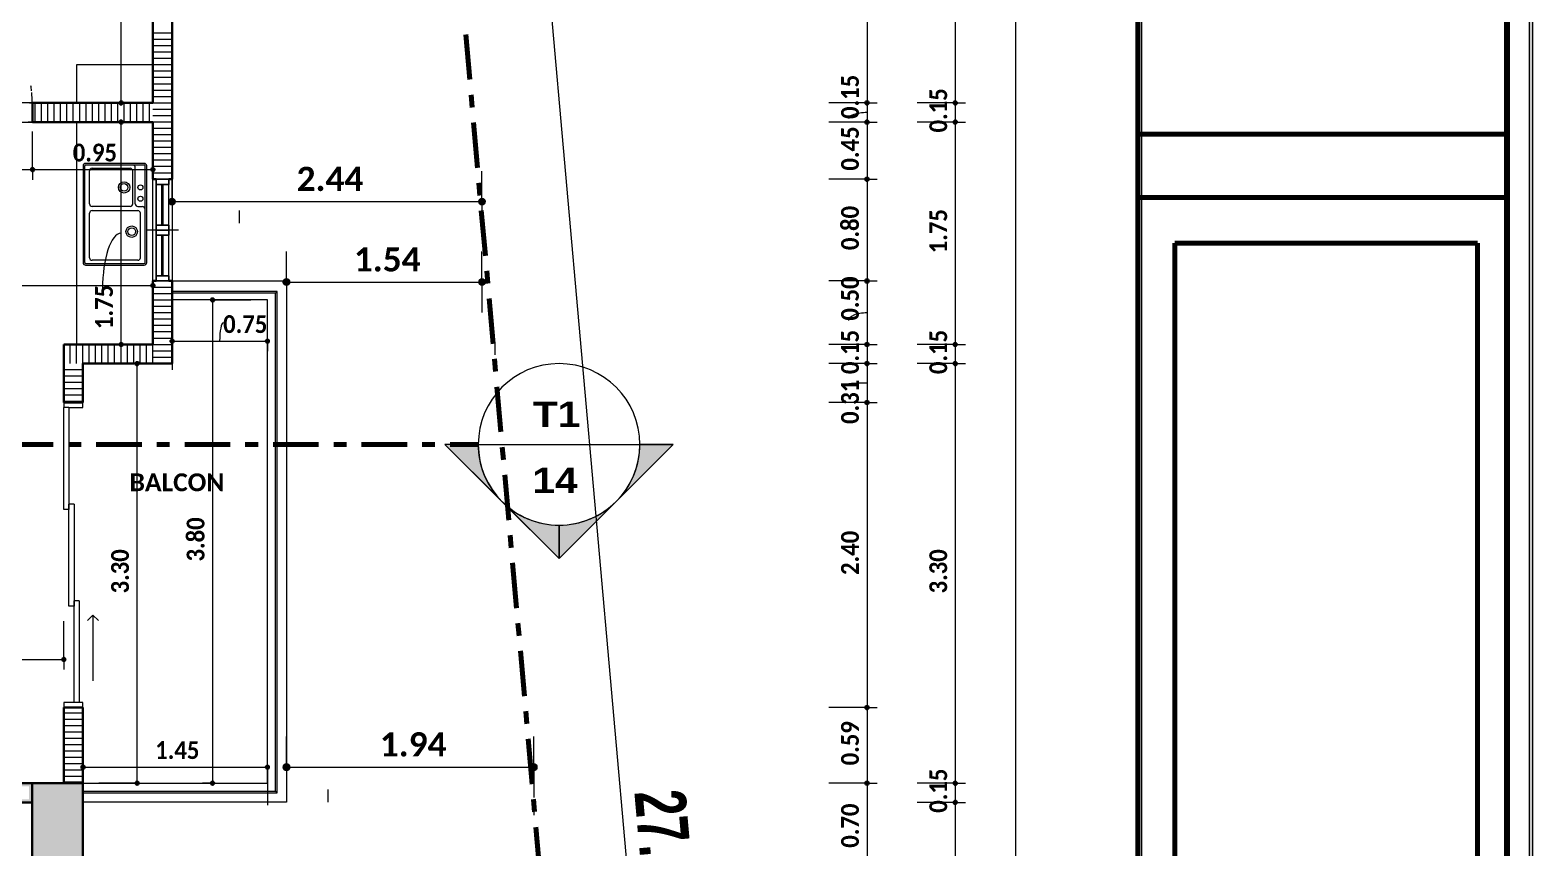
# Model space of a CAD drawing. Header units: metres. Extents: x -144 to 1000, y -717 to 29.
# Drawn here: x 801.36 to 813.18, y -557.78 to -551.35 of the extents above; entities that cross this region are included whole.
import ezdxf

# ---------------------------------------------------------------- set-up
doc = ezdxf.new("R2010")
doc.units = ezdxf.units.M
for name, pattern in [('Basculante', [0.11625, 0.075, -0.04125]), ('Dash Dot 3_16_', [0.595313, 0.357187, -0.119063, 0, -0.119063]), ('Trazo', [0.45, 0.225, -0.225])]:
    doc.linetypes.add(name, pattern=pattern)
doc.layers.get('0').update_dxf_attribs({"color": 1})
for name, color, linetype, lineweight in [('A-ANNO-DIMS', 1, 'Continuous', 9), ('A-DETL', 1, 'Continuous', 9), ('A-DETL-GENF', 1, 'Continuous', 9), ('A-DOOR', 1, 'Continuous', 9), ('A-DOOR-FRAM', 1, 'Continuous', 9), ('A-DOOR-HDLN', 1, 'Trazo', 20), ('A-FLOR', 2, 'Continuous', 9), ('A-FLOR-HRAL', 1, 'Continuous', 9), ('A-GLAZ', 1, 'Continuous', 9), ('A-WALL', 4, 'Continuous', 9), ('G-ANNO-SYMB', 1, 'Continuous', 9), ('G-ANNO-TEXT', 2, 'Continuous', 9), ('G-ANNO-TTLB', 3, 'Continuous', 18), ('G-ANNO-TTLB-WIDE', 1, 'Continuous', 70), ('G-IMPT', 1, 'Continuous', 9), ('S-COLS', 7, 'Continuous', 9)]:
    doc.layers.add(name, color=color, linetype=linetype, lineweight=lineweight)
doc.layers.add('A-WALL-PATT', color=7, linetype='Continuous', lineweight=35, true_color=0x9c9c9c)
doc.styles.add('Arial Black', font='', dxfattribs={"height": 0.15})
doc.styles.add('Britannic Bold_B_1', font='', dxfattribs={"width": 0.7, "height": 0.4})
doc.styles.add('Britannic Bold_B_4', font='', dxfattribs={"height": 0.004465})
doc.styles.add('Calibri_B', font='calibrib.ttf', dxfattribs={"height": 0.165})
doc.styles.add('Calibri_B_3', font='calibrib.ttf', dxfattribs={"height": 0.15})
doc.styles.add('Calibri_B_6', font='calibrib.ttf', dxfattribs={"width": 0.9})
doc.styles.get('Arial Black').set_extended_font_data('Arial Black')
doc.styles.get('Britannic Bold_B_1').set_extended_font_data('Britannic Bold', bold=True)
doc.styles.get('Britannic Bold_B_4').set_extended_font_data('Britannic Bold', bold=True)

# ---------------------------------------------------------------- blocks, each defined once
blk = doc.blocks.new('tarjeta de nathalie 00')
at = {"layer": 'G-IMPT', "lineweight": 9}
h = blk.add_hatch(color=3, dxfattribs=at)
h.paths.add_polyline_path([(-145.23888, -717.38489), (-145.21019, -717.38489), (-145.21019, -716.89355), (-145.21019, -716.79934), (-145.23888, -716.79934), (-145.23888, -716.89379)])
h.paths.add_polyline_path([(-145.20996, -716.7991), (-145.20996, -717.3851), (-145.2392, -717.3851), (-145.2392, -716.7991)])
h.paths.add_polyline_path([(-145.23902, -717.3868), (-145.20826, -717.3868), (-145.20826, -716.7974), (-145.2392, -716.7974), (-146.09866, -716.7974), (-146.09866, -717.3868)])
h.paths.add_polyline_path([(-145.20795, -716.79707), (-145.20795, -717.3871), (-146.09898, -717.3871), (-146.09898, -716.79707)])
at = {"layer": 'G-ANNO-TTLB', "color": 3}
for p, q in [((-145.20826, -716.7974), (-145.20826, -717.3868)), ((-145.20795, -717.3871), (-145.20795, -716.79707)), ((-145.20795, -717.38713), (-145.20795, -716.79707)), ((-145.2392, -716.7991), (-145.2392, -717.3851)), ((-145.20996, -717.3851), (-145.20996, -716.7991)), ((-145.23888, -717.38489), (-145.23888, -716.89379)), ((-145.21019, -716.89355), (-145.21019, -717.38489))]:
    blk.add_line(p, q, dxfattribs=at)
at = {"layer": 'G-ANNO-TTLB-WIDE', "color": 3}
for p, q in [((-145.2392, -716.7991), (-145.2392, -717.3851)), ((-145.20996, -716.7991), (-145.20996, -717.3851)), ((-145.2392, -717.01548), (-145.20996, -717.01548)), ((-145.20996, -717.02049), (-145.2392, -717.02049)), ((-145.21233, -717.0241), (-145.23627, -717.0241)), ((-145.23627, -717.0241), (-145.23627, -717.1091)), ((-145.21233, -717.24403), (-145.21233, -717.0241))]:
    blk.add_line(p, q, dxfattribs=at)
at = {"layer": 'G-ANNO-TTLB', "lineweight": 9, "insert": (-145.2262, -717.20472), "char_height": 0.008, "width": 0.1678172, "attachment_point": 1, "rotation": 90, "style": 'Britannic Bold_B_4', "bg_fill": 3, "box_fill_scale": 1.25, "bg_fill_color": 256, "bg_fill_true_color": 13158600, "bg_fill_transparency": 0}
blk.add_mtext('TORRE GIUALCA I', dxfattribs=at)
blk = doc.blocks.new('LAVAMANO DE COCINA - LAVADERO COCINA_dwg-2002165-Nivel 13 DIM')
at = {"layer": 'G-IMPT'}
for p, q in [((-472.42, -982.669), (-472.42, -983.129)), ((-472.407, -982.669), (-472.407, -983.129)), ((-471.64, -982.649), (-472.4, -982.649)), ((-471.64, -982.662), (-472.4, -982.662)), ((-472.081, -982.719), (-472.081, -982.682)), ((-472.048, -983.079), (-472.048, -982.719)), ((-471.678, -982.699), (-472.028, -982.699)), ((-471.658, -982.719), (-471.658, -983.079)), ((-471.632, -983.129), (-471.632, -982.669)), ((-471.62, -983.129), (-471.62, -982.669)), ((-472.101, -982.739), (-472.387, -982.739)), ((-472.381, -983.079), (-472.381, -982.779)), ((-472.101, -982.759), (-472.361, -982.759)), ((-472.081, -982.779), (-472.081, -983.079)), ((-472.4, -983.137), (-471.64, -983.137)), ((-472.4, -983.149), (-471.64, -983.149)), ((-472.101, -983.099), (-472.361, -983.099)), ((-471.678, -983.099), (-472.028, -983.099))]:
    blk.add_line(p, q, dxfattribs=at)
for centre, radius in [((-472.231, -982.699), 0.02), ((-472.142, -982.699), 0.02), ((-472.231, -982.827), 0.045), ((-472.231, -982.827), 0.03), ((-471.883, -982.767), 0.045), ((-471.883, -982.767), 0.03)]:
    blk.add_circle(centre, radius, dxfattribs=at)
for centre, radius, start, end in [((-472.4, -982.669), 0.02, 90, 180), ((-472.4, -982.669), 0.0075, 90, 180), ((-472.101, -982.719), 0.02, 270, 0), ((-472.061, -982.682), 0.02, 90, 180), ((-472.028, -982.719), 0.02, 90, 180), ((-471.678, -982.719), 0.02, 0, 90), ((-471.64, -982.669), 0.02, 360, 90), ((-471.64, -982.669), 0.0075, 0, 90), ((-472.387, -982.759), 0.02, 90, 180), ((-472.361, -982.779), 0.02, 90, 180), ((-472.101, -982.779), 0.02, 0, 90), ((-472.4, -983.129), 0.02, 180, 270), ((-472.4, -983.129), 0.0075, 180, 270), ((-472.361, -983.079), 0.02, 180, 270), ((-472.101, -983.079), 0.02, 270, 0), ((-472.028, -983.079), 0.02, 180, 270), ((-471.678, -983.079), 0.02, 270, 0), ((-471.64, -983.129), 0.0075, 270, 0), ((-471.64, -983.129), 0.02, 270, 360)]:
    blk.add_arc(centre, radius, start, end, dxfattribs=at)
blk = doc.blocks.new('G')
at = {"layer": 'A-ANNO-DIMS', "lineweight": 25}
h = blk.add_hatch(color=256, dxfattribs=at)
edge = h.paths.add_edge_path()
edge.add_arc((796.67, -495.419), 0.015, 0, 360)
h = blk.add_hatch(color=256, dxfattribs=at)
edge = h.paths.add_edge_path()
edge.add_arc((802.535, -495.419), 0.015, 0, 360)
h = blk.add_hatch(color=256, dxfattribs=at)
edge = h.paths.add_edge_path()
edge.add_arc((802.535, -495.419), 0.015, 0, 360)
h = blk.add_hatch(color=256, dxfattribs=at)
edge = h.paths.add_edge_path()
edge.add_arc((803.229, -495.419), 0.015, 0, 360)
h = blk.add_hatch(color=256, dxfattribs=at)
edge = h.paths.add_edge_path()
edge.add_arc((803.229, -495.419), 0.015, 0, 360)
h = blk.add_hatch(color=256, dxfattribs=at)
edge = h.paths.add_edge_path()
edge.add_arc((796.67, -495.569), 0.015, 0, 360)
h = blk.add_hatch(color=256, dxfattribs=at)
edge = h.paths.add_edge_path()
edge.add_arc((802.535, -495.569), 0.015, 0, 360)
h = blk.add_hatch(color=256, dxfattribs=at)
edge = h.paths.add_edge_path()
edge.add_arc((802.535, -495.569), 0.015, 0, 360)
h = blk.add_hatch(color=256, dxfattribs=at)
edge = h.paths.add_edge_path()
edge.add_arc((803.229, -495.569), 0.015, 0, 360)
h = blk.add_hatch(color=256, dxfattribs=at)
edge = h.paths.add_edge_path()
edge.add_arc((803.229, -495.569), 0.015, 0, 360)
h = blk.add_hatch(color=256, dxfattribs=at)
edge = h.paths.add_edge_path()
edge.add_arc((795.975, -495.943), 0.015, 0, 360)
h = blk.add_hatch(color=256, dxfattribs=at)
edge = h.paths.add_edge_path()
edge.add_arc((795.975, -495.943), 0.015, 0, 360)
h = blk.add_hatch(color=256, dxfattribs=at)
edge = h.paths.add_edge_path()
edge.add_arc((796.921, -495.943), 0.015, 0, 360)
h = blk.add_hatch(color=256, dxfattribs=at)
edge = h.paths.add_edge_path()
edge.add_arc((802.535, -496.019), 0.015, 0, 360)
h = blk.add_hatch(color=256, dxfattribs=at)
edge = h.paths.add_edge_path()
edge.add_arc((802.535, -496.019), 0.015, 0, 360)
at = {"layer": 'A-ANNO-DIMS', "lineweight": 25, "true_color": 0x0000ff}
h = blk.add_hatch(color=5, dxfattribs=at)
edge = h.paths.add_edge_path()
edge.add_arc((797.071, -496.195), 0.025, 0, 360)
h = blk.add_hatch(color=5, dxfattribs=at)
edge = h.paths.add_edge_path()
edge.add_arc((799.508, -496.195), 0.025, 0, 360)
at = {"layer": 'A-ANNO-DIMS', "lineweight": 25}
h = blk.add_hatch(color=256, dxfattribs=at)
edge = h.paths.add_edge_path()
edge.add_arc((796.921, -496.854), 0.015, 0, 360)
at = {"layer": 'A-ANNO-DIMS', "lineweight": 25, "true_color": 0x0000ff}
h = blk.add_hatch(color=5, dxfattribs=at)
edge = h.paths.add_edge_path()
edge.add_arc((797.971, -496.827), 0.025, 0, 360)
h = blk.add_hatch(color=5, dxfattribs=at)
edge = h.paths.add_edge_path()
edge.add_arc((799.508, -496.827), 0.025, 0, 360)
at = {"layer": 'A-ANNO-DIMS', "lineweight": 25}
h = blk.add_hatch(color=256, dxfattribs=at)
edge = h.paths.add_edge_path()
edge.add_arc((802.535, -496.819), 0.015, 0, 360)
h = blk.add_hatch(color=256, dxfattribs=at)
edge = h.paths.add_edge_path()
edge.add_arc((802.535, -496.819), 0.015, 0, 360)
h = blk.add_hatch(color=256, dxfattribs=at)
edge = h.paths.add_edge_path()
edge.add_arc((797.39, -496.968), 0.015, 0, 360)
h = blk.add_hatch(color=256, dxfattribs=at)
edge = h.paths.add_edge_path()
edge.add_arc((796.67, -497.319), 0.015, 0, 360)
h = blk.add_hatch(color=256, dxfattribs=at)
edge = h.paths.add_edge_path()
edge.add_arc((797.071, -497.292), 0.015, 0, 360)
h = blk.add_hatch(color=256, dxfattribs=at)
edge = h.paths.add_edge_path()
edge.add_arc((797.821, -497.292), 0.015, 0, 360)
h = blk.add_hatch(color=256, dxfattribs=at)
edge = h.paths.add_edge_path()
edge.add_arc((802.535, -497.319), 0.015, 0, 360)
h = blk.add_hatch(color=256, dxfattribs=at)
edge = h.paths.add_edge_path()
edge.add_arc((802.535, -497.319), 0.015, 0, 360)
h = blk.add_hatch(color=256, dxfattribs=at)
edge = h.paths.add_edge_path()
edge.add_arc((803.229, -497.319), 0.015, 0, 360)
h = blk.add_hatch(color=256, dxfattribs=at)
edge = h.paths.add_edge_path()
edge.add_arc((803.229, -497.319), 0.015, 0, 360)
h = blk.add_hatch(color=256, dxfattribs=at)
edge = h.paths.add_edge_path()
edge.add_arc((796.796, -497.469), 0.015, 0, 360)
h = blk.add_hatch(color=256, dxfattribs=at)
edge = h.paths.add_edge_path()
edge.add_arc((802.535, -497.469), 0.015, 0, 360)
h = blk.add_hatch(color=256, dxfattribs=at)
edge = h.paths.add_edge_path()
edge.add_arc((802.535, -497.469), 0.015, 0, 360)
h = blk.add_hatch(color=256, dxfattribs=at)
edge = h.paths.add_edge_path()
edge.add_arc((803.229, -497.469), 0.015, 0, 360)
h = blk.add_hatch(color=256, dxfattribs=at)
edge = h.paths.add_edge_path()
edge.add_arc((803.229, -497.469), 0.015, 0, 360)
h = blk.add_hatch(color=256, dxfattribs=at)
edge = h.paths.add_edge_path()
edge.add_arc((802.535, -497.774), 0.015, 0, 360)
h = blk.add_hatch(color=256, dxfattribs=at)
edge = h.paths.add_edge_path()
edge.add_arc((802.535, -497.774), 0.015, 0, 360)
h = blk.add_hatch(color=256, dxfattribs=at)
edge = h.paths.add_edge_path()
edge.add_arc((796.221, -499.795), 0.015, 0, 360)
h = blk.add_hatch(color=256, dxfattribs=at)
edge = h.paths.add_edge_path()
edge.add_arc((802.535, -500.174), 0.015, 0, 360)
h = blk.add_hatch(color=256, dxfattribs=at)
edge = h.paths.add_edge_path()
edge.add_arc((802.535, -500.174), 0.015, 0, 360)
h = blk.add_hatch(color=256, dxfattribs=at)
edge = h.paths.add_edge_path()
edge.add_arc((796.371, -500.642), 0.015, 0, 360)
h = blk.add_hatch(color=256, dxfattribs=at)
edge = h.paths.add_edge_path()
edge.add_arc((797.821, -500.642), 0.015, 0, 360)
at = {"layer": 'A-ANNO-DIMS', "lineweight": 25, "true_color": 0x0000ff}
h = blk.add_hatch(color=5, dxfattribs=at)
edge = h.paths.add_edge_path()
edge.add_arc((797.971, -500.642), 0.025, 0, 360)
h = blk.add_hatch(color=5, dxfattribs=at)
edge = h.paths.add_edge_path()
edge.add_arc((799.915, -500.642), 0.025, 0, 360)
at = {"layer": 'A-ANNO-DIMS', "lineweight": 25}
h = blk.add_hatch(color=256, dxfattribs=at)
edge = h.paths.add_edge_path()
edge.add_arc((796.796, -500.768), 0.015, 0, 360)
h = blk.add_hatch(color=256, dxfattribs=at)
edge = h.paths.add_edge_path()
edge.add_arc((797.39, -500.768), 0.015, 0, 360)
h = blk.add_hatch(color=256, dxfattribs=at)
edge = h.paths.add_edge_path()
edge.add_arc((802.535, -500.768), 0.015, 0, 360)
h = blk.add_hatch(color=256, dxfattribs=at)
edge = h.paths.add_edge_path()
edge.add_arc((802.535, -500.768), 0.015, 0, 360)
h = blk.add_hatch(color=256, dxfattribs=at)
edge = h.paths.add_edge_path()
edge.add_arc((803.229, -500.769), 0.015, 0, 360)
h = blk.add_hatch(color=256, dxfattribs=at)
edge = h.paths.add_edge_path()
edge.add_arc((803.229, -500.769), 0.015, 0, 360)
h = blk.add_hatch(color=256, dxfattribs=at)
edge = h.paths.add_edge_path()
edge.add_arc((803.229, -500.919), 0.015, 0, 360)
h = blk.add_hatch(color=256, dxfattribs=at)
edge = h.paths.add_edge_path()
edge.add_arc((803.229, -500.919), 0.015, 0, 360)
at = {"layer": 'A-WALL-PATT', "lineweight": 5, "true_color": 0x747474}
blk.add_hatch(color=8, dxfattribs=at).paths.add_polyline_path([(792.596, -500.794), (795.971, -500.794), (795.971, -500.769), (792.571, -500.77), (792.572, -500.794), (792.575, -500.794)])
at = {"layer": 'A-WALL-PATT', "true_color": 0x747474}
blk.add_hatch(color=8, dxfattribs=at).paths.add_polyline_path([(795.697, -500.919), (795.971, -500.919), (795.971, -500.794), (795.946, -500.794), (795.946, -500.894), (792.596, -500.894), (792.596, -500.794), (792.571, -500.794), (792.572, -500.919), (792.715, -500.919)])
at = {"layer": 'G-ANNO-SYMB'}
h = blk.add_hatch(color=256, dxfattribs=at)
edge = h.paths.add_edge_path()
edge.add_line((799.642, -498.53), (799.216, -498.104))
edge.add_line((799.216, -498.104), (799.478, -498.104))
edge.add_arc((800.114, -498.104), 0.636, 180, 222.0784)
h = blk.add_hatch(color=256, dxfattribs=at)
edge = h.paths.add_edge_path()
edge.add_arc((800.114, -498.104), 0.636, 317.9216, 360)
edge.add_line((800.749, -498.104), (801.012, -498.104))
edge.add_line((801.012, -498.104), (800.586, -498.53))
h = blk.add_hatch(color=256, dxfattribs=at)
edge = h.paths.add_edge_path()
edge.add_arc((800.114, -498.104), 0.635, 225, 270)
edge.add_line((800.114, -498.739), (800.114, -499.002))
edge.add_line((800.114, -499.002), (799.665, -498.553))
h = blk.add_hatch(color=256, dxfattribs=at)
edge = h.paths.add_edge_path()
edge.add_line((800.563, -498.553), (800.114, -499.002))
edge.add_line((800.114, -499.002), (800.114, -498.739))
edge.add_arc((800.114, -498.104), 0.635, 270, 315)
at = {"layer": 'S-COLS', "true_color": 0x5b5b5b}
h = blk.add_hatch(color=251, dxfattribs=at)
h.paths.add_polyline_path([(778.071, -511.619), (778.571, -511.619), (778.571, -510.719), (778.071, -510.719), (778.071, -511.443)])
h.paths.add_polyline_path([(796.371, -511.619), (796.371, -510.719), (795.871, -510.719), (795.871, -511.619), (796.317, -511.619)])
h.paths.add_polyline_path([(786.271, -511.619), (786.271, -510.719), (785.771, -510.719), (785.771, -511.619)])
h.paths.add_polyline_path([(778.132, -503.919), (778.571, -503.919), (778.571, -503.219), (778.071, -503.219), (778.071, -503.919)])
h.paths.add_polyline_path([(792.071, -503.919), (792.571, -503.919), (792.571, -500.769), (792.071, -500.769), (792.071, -503.769)])
h.paths.add_polyline_path([(795.971, -503.919), (796.371, -503.919), (796.371, -503.219), (795.971, -503.219), (795.971, -503.737)])
h.paths.add_polyline_path([(781.971, -503.919), (783.971, -503.919), (783.97, -503.419), (782.271, -503.419), (782.271, -501.269), (783.971, -501.269), (783.971, -500.769), (781.971, -500.769), (781.971, -503.772)])
h.paths.add_polyline_path([(786.271, -503.919), (786.271, -503.019), (785.771, -503.019), (785.771, -503.919), (785.921, -503.919)])
h.paths.add_polyline_path([(785.771, -501.669), (786.271, -501.669), (786.271, -500.769), (785.771, -500.769), (785.771, -500.809)])
h.paths.add_polyline_path([(778.071, -501.469), (778.571, -501.469), (778.571, -500.768), (778.071, -500.768), (778.071, -500.843)])
h.paths.add_polyline_path([(796.371, -501.469), (796.371, -501.469), (796.371, -500.768), (795.971, -500.769), (795.971, -501.469), (796.246, -501.469)])
h.paths.add_polyline_path([(786.121, -492.769), (786.271, -492.769), (786.271, -491.869), (785.771, -491.869), (785.771, -492.769), (786.021, -492.769)])
h.paths.add_polyline_path([(796.371, -492.769), (796.371, -491.869), (795.871, -491.869), (795.871, -492.769), (796.296, -492.769)])
h.paths.add_polyline_path([(779.171, -492.169), (779.171, -491.669), (778.271, -491.669), (778.271, -492.169), (778.764, -492.169)])
at = {"layer": 'A-ANNO-DIMS', "color": 5, "true_color": 0x0000ff}
for p, q in [((799.448, -487.894), (801.848, -514.968)), ((797.071, -496.195), (797.071, -495.955)), ((799.508, -496.195), (799.508, -495.955)), ((797.071, -496.195), (799.508, -496.195)), ((797.071, -496.195), (797.071, -496.435)), ((799.508, -496.195), (799.508, -496.435)), ((797.971, -496.827), (797.971, -496.587)), ((799.508, -496.827), (799.508, -496.587)), ((797.971, -496.827), (799.508, -496.827)), ((797.971, -496.827), (797.971, -497.067)), ((799.508, -496.827), (799.508, -497.067)), ((797.971, -500.642), (797.971, -500.402)), ((799.915, -500.642), (799.915, -500.402)), ((797.971, -500.642), (799.915, -500.642)), ((797.971, -500.642), (797.971, -500.882)), ((799.915, -500.642), (799.915, -500.882))]:
    blk.add_line(p, q, dxfattribs=at)
at = {"layer": 'A-ANNO-DIMS'}
for p, q in [((803.706, -513.269), (803.706, -491.62)), ((796.67, -495.419), (796.67, -493.369)), ((802.535, -493.369), (802.535, -495.419)), ((803.229, -493.369), (803.229, -495.419)), ((796.67, -495.419), (796.37, -495.419)), ((796.67, -495.419), (796.75, -495.419)), ((802.535, -495.419), (802.235, -495.419)), ((802.535, -495.419), (802.235, -495.419)), ((802.535, -495.419), (802.615, -495.419)), ((802.535, -495.419), (802.535, -495.569)), ((802.535, -495.419), (802.615, -495.419)), ((803.229, -495.419), (802.929, -495.419)), ((803.229, -495.419), (802.929, -495.419)), ((803.229, -495.419), (803.309, -495.419)), ((803.229, -495.419), (803.229, -495.569)), ((803.229, -495.419), (803.309, -495.419)), ((795.975, -495.943), (795.975, -495.643)), ((795.975, -495.943), (795.975, -495.643)), ((796.67, -495.569), (796.37, -495.569)), ((796.67, -497.319), (796.67, -495.569)), ((796.67, -495.569), (796.75, -495.569)), ((796.921, -495.943), (796.921, -495.643)), ((802.535, -495.569), (802.235, -495.569)), ((802.535, -495.569), (802.235, -495.569)), ((802.535, -495.569), (802.615, -495.569)), ((802.535, -495.569), (802.535, -496.019)), ((802.535, -495.569), (802.615, -495.569)), ((803.229, -495.569), (802.929, -495.569)), ((803.229, -495.569), (802.929, -495.569)), ((803.229, -495.569), (803.309, -495.569)), ((803.229, -495.569), (803.229, -497.319)), ((803.229, -495.569), (803.309, -495.569)), ((795.075, -495.943), (795.975, -495.943)), ((795.975, -495.943), (795.975, -496.023)), ((795.975, -495.943), (796.921, -495.943)), ((795.975, -495.943), (795.975, -496.023)), ((796.921, -495.943), (796.921, -496.023)), ((802.535, -496.019), (802.235, -496.019)), ((802.535, -496.019), (802.235, -496.019)), ((802.535, -496.019), (802.615, -496.019)), ((802.535, -496.019), (802.535, -496.819)), ((802.535, -496.019), (802.615, -496.019)), ((796.921, -496.854), (796.921, -496.554)), ((793.021, -496.854), (796.921, -496.854)), ((796.921, -496.854), (796.921, -496.934)), ((802.535, -496.819), (802.235, -496.819)), ((802.535, -496.819), (802.235, -496.819)), ((802.535, -496.819), (802.615, -496.819)), ((802.535, -496.819), (802.535, -497.319)), ((802.535, -496.819), (802.615, -496.819)), ((797.39, -496.968), (797.31, -496.968)), ((797.39, -496.968), (797.39, -500.768)), ((797.39, -496.968), (797.69, -496.968)), ((797.071, -497.292), (797.071, -496.992)), ((797.821, -497.292), (797.821, -496.992)), ((796.67, -497.319), (796.37, -497.319)), ((796.67, -497.319), (796.75, -497.319)), ((797.071, -497.292), (797.821, -497.292)), ((797.071, -497.292), (797.071, -497.372)), ((797.821, -497.292), (797.821, -497.372)), ((802.535, -497.319), (802.235, -497.319)), ((802.535, -497.319), (802.235, -497.319)), ((802.535, -497.319), (802.615, -497.319)), ((802.535, -497.319), (802.535, -497.469)), ((802.535, -497.319), (802.615, -497.319)), ((803.229, -497.319), (802.929, -497.319)), ((803.229, -497.319), (802.929, -497.319)), ((803.229, -497.319), (803.309, -497.319)), ((803.229, -497.319), (803.229, -497.469)), ((803.229, -497.319), (803.309, -497.319)), ((796.796, -497.469), (796.496, -497.469)), ((796.796, -500.768), (796.796, -497.469)), ((796.796, -497.469), (796.876, -497.469)), ((802.535, -497.469), (802.235, -497.469)), ((802.535, -497.469), (802.235, -497.469)), ((802.535, -497.469), (802.615, -497.469)), ((802.535, -497.469), (802.535, -497.774)), ((802.535, -497.469), (802.615, -497.469)), ((803.229, -497.469), (802.929, -497.469)), ((803.229, -497.469), (802.929, -497.469)), ((803.229, -497.469), (803.309, -497.469)), ((803.229, -497.469), (803.229, -500.769)), ((803.229, -497.469), (803.309, -497.469)), ((802.535, -497.774), (802.235, -497.774)), ((802.535, -497.774), (802.235, -497.774)), ((802.535, -497.774), (802.615, -497.774)), ((802.535, -497.774), (802.535, -500.174)), ((802.535, -497.774), (802.615, -497.774)), ((796.221, -499.795), (796.221, -499.495)), ((788.871, -499.795), (796.221, -499.795)), ((796.221, -499.795), (796.221, -499.875)), ((802.535, -500.174), (802.235, -500.174)), ((802.535, -500.174), (802.235, -500.174)), ((802.535, -500.174), (802.615, -500.174)), ((802.535, -500.174), (802.535, -500.768)), ((802.535, -500.174), (802.615, -500.174)), ((796.371, -500.642), (796.371, -500.342)), ((797.821, -500.642), (797.821, -500.562)), ((796.371, -500.642), (797.821, -500.642)), ((796.371, -500.642), (796.371, -500.722)), ((797.821, -500.642), (797.821, -500.942)), ((796.796, -500.768), (796.496, -500.768)), ((796.796, -500.768), (796.876, -500.768)), ((797.39, -500.768), (797.31, -500.768)), ((797.39, -500.768), (797.69, -500.768)), ((802.535, -500.768), (802.235, -500.768)), ((802.535, -500.768), (802.235, -500.768)), ((802.535, -500.768), (802.615, -500.768)), ((802.535, -500.768), (802.535, -501.469)), ((802.535, -500.768), (802.615, -500.768)), ((803.229, -500.769), (802.929, -500.769)), ((803.229, -500.769), (802.929, -500.769)), ((803.229, -500.769), (803.309, -500.769)), ((803.229, -500.769), (803.229, -500.919)), ((803.229, -500.769), (803.309, -500.769)), ((803.229, -500.919), (802.929, -500.919)), ((803.229, -500.919), (802.929, -500.919)), ((803.229, -500.919), (803.309, -500.919)), ((803.229, -500.919), (803.229, -502.669)), ((803.229, -500.919), (803.309, -500.919))]:
    blk.add_line(p, q, dxfattribs=at)
at = {"layer": 'A-ANNO-DIMS', "lineweight": 25}
for centre in [(796.67, -495.419), (802.535, -495.419), (802.535, -495.419), (803.229, -495.419), (803.229, -495.419), (796.67, -495.569), (802.535, -495.569), (802.535, -495.569), (803.229, -495.569), (803.229, -495.569), (795.975, -495.943), (795.975, -495.943), (796.921, -495.943), (802.535, -496.019), (802.535, -496.019), (796.921, -496.854), (802.535, -496.819), (802.535, -496.819), (797.39, -496.968), (796.67, -497.319), (797.071, -497.292), (797.821, -497.292), (802.535, -497.319), (802.535, -497.319), (803.229, -497.319), (803.229, -497.319), (796.796, -497.469), (802.535, -497.469), (802.535, -497.469), (803.229, -497.469), (803.229, -497.469), (802.535, -497.774), (802.535, -497.774), (796.221, -499.795), (802.535, -500.174), (802.535, -500.174), (796.371, -500.642), (797.821, -500.642), (796.796, -500.768), (797.39, -500.768), (802.535, -500.768), (802.535, -500.768), (803.229, -500.769), (803.229, -500.769), (803.229, -500.919), (803.229, -500.919)]:
    blk.add_circle(centre, 0.015, dxfattribs=at)
at = {"layer": 'A-ANNO-DIMS', "color": 5, "lineweight": 25, "true_color": 0x0000ff}
for centre in [(797.071, -496.195), (799.508, -496.195), (797.971, -496.827), (799.508, -496.827), (797.971, -500.642), (799.915, -500.642)]:
    blk.add_circle(centre, 0.025, dxfattribs=at)
at = {"layer": 'A-ANNO-DIMS'}
for centre, major_axis, ratio, start_param, end_param in [((802.535, -495.545), (0.145, 0), 0.346428, 1.570796, 3.141593), ((796.67, -496.884), (0, 0.44), 0.330077, 0, 1.570796), ((802.535, -497.131), (0.145, 0), 0.421148, 1.570796, 3.141593), ((797.473, -497.292), (0, 0.145), 0.190101, 0, 1.570796), ((802.535, -497.63), (0.145, 0), 0.055458, 1.570796, 3.141593)]:
    blk.add_ellipse(centre, major_axis=major_axis, ratio=ratio, start_param=start_param, end_param=end_param, dxfattribs=at)
at = {"layer": 'A-DETL', "color": 7, "linetype": 'Dash Dot 3_16_', "lineweight": 70}
blk.add_line((798.766, -487.954), (801.166, -515.028), dxfattribs=at)
at = {"layer": 'A-DETL', "color": 253, "true_color": 0xb6b6b6}
for p, q in [((797.598, -496.265), (797.598, -496.365)), ((799.508, -496.319), (799.508, -496.419)), ((799.508, -496.319), (799.508, -496.419)), ((799.508, -496.319), (799.508, -496.419)), ((799.608, -497.299), (799.608, -497.399)), ((797.071, -497.419), (797.071, -497.519)), ((798.295, -500.818), (798.295, -500.918)), ((799.915, -500.919), (799.915, -501.019))]:
    blk.add_line(p, q, dxfattribs=at)
at = {"layer": 'A-DETL-GENF', "linetype": 'Basculante'}
for p, q in [((795.975, -495.419), (795.075, -495.419)), ((795.975, -495.569), (795.975, -495.419)), ((795.075, -495.569), (795.975, -495.569))]:
    blk.add_line(p, q, dxfattribs=at)
at = {"layer": 'A-DETL-GENF', "lineweight": 25}
for p, q in [((796.946, -496.059), (796.946, -496.019)), ((796.946, -496.019), (797.046, -496.019)), ((797.046, -496.019), (797.046, -496.059)), ((797.046, -496.059), (796.946, -496.059)), ((796.946, -496.419), (796.946, -496.379)), ((796.946, -496.379), (797.046, -496.379)), ((797.046, -496.379), (797.046, -496.419)), ((797.046, -496.419), (796.946, -496.419)), ((796.946, -496.459), (796.946, -496.419)), ((796.946, -496.419), (797.046, -496.419)), ((797.046, -496.459), (796.946, -496.459)), ((797.046, -496.419), (797.046, -496.459)), ((796.946, -496.819), (796.946, -496.779)), ((796.946, -496.779), (797.046, -496.779)), ((797.046, -496.819), (796.946, -496.819)), ((797.046, -496.779), (797.046, -496.819))]:
    blk.add_line(p, q, dxfattribs=at)
at = {"layer": 'A-DETL-GENF'}
for p, q in [((796.946, -496.379), (796.946, -496.059)), ((796.991, -496.379), (796.991, -496.059)), ((797.001, -496.379), (797.001, -496.059)), ((797.046, -496.379), (797.046, -496.059)), ((796.946, -496.779), (796.946, -496.459)), ((796.991, -496.779), (796.991, -496.459)), ((797.001, -496.779), (797.001, -496.459)), ((797.046, -496.779), (797.046, -496.459))]:
    blk.add_line(p, q, dxfattribs=at)
at = {"layer": 'A-DOOR'}
for q in [(796.407, -499.489), (796.492, -499.489), (796.449, -499.963)]:
    blk.add_line((796.449, -499.447), q, dxfattribs=at)
for start, end in [(5.9429, 8.5991), (0, 5.1398)]:
    blk.add_arc((795.077, -495.417), 0.895, start, end, dxfattribs=at)
at = {"layer": 'A-DOOR-FRAM', "lineweight": 15}
for p, q in [((795.95, -495.419), (795.975, -495.419)), ((795.975, -495.569), (795.94, -495.569)), ((796.221, -497.774), (796.221, -497.814)), ((796.371, -497.814), (796.371, -497.774)), ((796.261, -497.814), (796.371, -497.814)), ((796.221, -500.134), (796.221, -500.174)), ((796.301, -500.134), (796.221, -500.134)), ((796.371, -500.134), (796.341, -500.134)), ((796.371, -500.174), (796.371, -500.134))]:
    blk.add_line(p, q, dxfattribs=at)
at = {"layer": 'A-DOOR-FRAM'}
for p, q in [((796.221, -498.615), (796.221, -497.814)), ((796.261, -497.814), (796.221, -497.814)), ((796.261, -497.814), (796.261, -498.615)), ((796.261, -498.615), (796.221, -498.615)), ((796.261, -499.375), (796.261, -498.574)), ((796.301, -498.574), (796.261, -498.574)), ((796.301, -498.574), (796.301, -499.375)), ((796.301, -500.134), (796.301, -499.334)), ((796.341, -499.334), (796.301, -499.334)), ((796.341, -499.334), (796.341, -500.134)), ((796.301, -499.375), (796.261, -499.375)), ((796.341, -500.134), (796.301, -500.134))]:
    blk.add_line(p, q, dxfattribs=at)
at = {"layer": 'A-DOOR-HDLN'}
blk.add_line((795.975, -495.569), (795.975, -495.419), dxfattribs=at)
at = {"layer": 'A-FLOR'}
for p, q in [((796.921, -495.119), (796.321, -495.119)), ((796.321, -495.119), (796.321, -495.419)), ((796.321, -495.569), (796.321, -497.319))]:
    blk.add_line(p, q, dxfattribs=at)
at = {"layer": 'A-FLOR-HRAL'}
for p, q in [((797.897, -496.902), (797.071, -496.902)), ((797.885, -496.914), (797.071, -496.914)), ((797.885, -496.914), (797.897, -496.902)), ((797.885, -500.832), (797.885, -496.914)), ((797.897, -500.844), (797.897, -496.902)), ((796.371, -500.832), (797.885, -500.832)), ((796.371, -500.844), (797.897, -500.844)), ((797.885, -500.832), (797.897, -500.844))]:
    blk.add_line(p, q, dxfattribs=at)
at = {"layer": 'A-GLAZ'}
for p, q in [((796.946, -496.019), (797.046, -496.019)), ((796.946, -496.019), (796.946, -496.419)), ((797.046, -496.419), (797.046, -496.019)), ((797.121, -496.419), (796.871, -496.419)), ((796.946, -496.419), (797.046, -496.419)), ((796.946, -496.419), (797.046, -496.419)), ((796.946, -496.419), (796.946, -496.819)), ((797.046, -496.819), (797.046, -496.419)), ((796.946, -496.819), (797.046, -496.819))]:
    blk.add_line(p, q, dxfattribs=at)
at = {"layer": 'A-WALL', "lineweight": 35}
for p, q in [((797.071, -496.019), (797.071, -493.219)), ((796.921, -493.369), (796.921, -495.419)), ((796.921, -495.419), (795.975, -495.419)), ((795.975, -495.419), (795.975, -495.569)), ((795.975, -495.569), (796.921, -495.569)), ((796.921, -495.569), (796.921, -496.019)), ((796.921, -496.019), (796.946, -496.019)), ((797.046, -496.019), (797.071, -496.019)), ((796.921, -496.819), (796.921, -497.319)), ((796.946, -496.819), (796.921, -496.819)), ((797.071, -496.819), (797.046, -496.819)), ((797.071, -497.469), (797.071, -496.819)), ((796.921, -497.319), (796.221, -497.319)), ((796.221, -497.319), (796.221, -497.774)), ((796.371, -497.469), (797.071, -497.469)), ((796.371, -497.774), (796.371, -497.469)), ((796.221, -497.774), (796.371, -497.774)), ((796.221, -500.174), (796.221, -500.764)), ((796.371, -500.174), (796.221, -500.174)), ((796.371, -500.764), (796.371, -500.174)), ((795.971, -500.769), (792.571, -500.769)), ((795.971, -500.919), (795.971, -500.769)), ((796.221, -500.764), (796.371, -500.764)), ((792.571, -500.919), (795.971, -500.919))]:
    blk.add_line(p, q, dxfattribs=at)
at = {"layer": 'A-WALL'}
for p, q in [((796.921, -496.819), (796.921, -496.019)), ((797.071, -496.019), (797.071, -496.819)), ((797.071, -496.818), (797.971, -496.818)), ((797.971, -496.818), (797.971, -500.918)), ((797.821, -496.968), (797.071, -496.968)), ((797.821, -500.768), (797.821, -496.968)), ((796.371, -500.768), (797.821, -500.768)), ((797.971, -500.918), (796.371, -500.918))]:
    blk.add_line(p, q, dxfattribs=at)
at = {"layer": 'A-WALL-PATT', "color": 8, "lineweight": 5, "true_color": 0x727272}
for p, q in [((797.071, -494.87), (796.921, -494.87)), ((797.071, -494.92), (796.921, -494.92)), ((797.071, -494.97), (796.921, -494.97)), ((797.071, -495.02), (796.921, -495.02)), ((797.071, -495.07), (796.921, -495.07)), ((797.071, -495.12), (796.921, -495.12)), ((797.071, -495.17), (796.921, -495.17)), ((797.071, -495.22), (796.921, -495.22)), ((797.071, -495.27), (796.921, -495.27)), ((795.995, -495.569), (795.995, -495.419)), ((796.045, -495.569), (796.045, -495.419)), ((796.095, -495.569), (796.095, -495.419)), ((796.145, -495.569), (796.145, -495.419)), ((796.195, -495.569), (796.195, -495.419)), ((796.245, -495.569), (796.245, -495.419)), ((796.295, -495.569), (796.295, -495.419)), ((796.345, -495.569), (796.345, -495.419)), ((796.395, -495.569), (796.395, -495.419)), ((796.445, -495.569), (796.445, -495.419)), ((796.495, -495.569), (796.495, -495.419)), ((796.545, -495.569), (796.545, -495.419)), ((796.595, -495.569), (796.595, -495.419)), ((796.645, -495.569), (796.645, -495.419)), ((796.695, -495.569), (796.695, -495.419)), ((796.745, -495.569), (796.745, -495.419)), ((796.795, -495.569), (796.795, -495.419)), ((796.845, -495.569), (796.845, -495.419)), ((796.895, -495.569), (796.895, -495.419)), ((797.071, -495.32), (796.921, -495.32)), ((797.071, -495.37), (796.921, -495.37)), ((797.071, -495.42), (796.921, -495.42)), ((797.071, -495.47), (796.921, -495.47)), ((797.071, -495.52), (796.921, -495.52)), ((797.071, -495.57), (796.921, -495.57)), ((797.071, -495.62), (796.921, -495.62)), ((797.071, -495.67), (796.921, -495.67)), ((797.071, -495.72), (796.921, -495.72)), ((797.071, -495.77), (796.921, -495.77)), ((797.071, -495.82), (796.921, -495.82)), ((797.071, -495.87), (796.921, -495.87)), ((797.071, -495.92), (796.921, -495.92)), ((797.071, -495.97), (796.921, -495.97)), ((797.071, -496.82), (796.921, -496.82)), ((797.071, -496.87), (796.921, -496.87)), ((797.071, -496.92), (796.921, -496.92)), ((797.071, -496.97), (796.921, -496.97)), ((797.071, -497.02), (796.921, -497.02)), ((797.071, -497.07), (796.921, -497.07)), ((797.071, -497.12), (796.921, -497.12)), ((797.071, -497.17), (796.921, -497.17)), ((796.27, -497.469), (796.27, -497.319)), ((796.32, -497.469), (796.32, -497.319)), ((796.37, -497.469), (796.37, -497.319)), ((796.42, -497.469), (796.42, -497.319)), ((796.47, -497.469), (796.47, -497.319)), ((796.52, -497.469), (796.52, -497.319)), ((796.57, -497.469), (796.57, -497.319)), ((796.62, -497.469), (796.62, -497.319)), ((796.67, -497.469), (796.67, -497.319)), ((796.72, -497.469), (796.72, -497.319)), ((796.77, -497.469), (796.77, -497.319)), ((796.82, -497.469), (796.82, -497.319)), ((796.87, -497.469), (796.87, -497.319)), ((796.92, -497.469), (796.92, -497.319)), ((797.071, -497.22), (796.921, -497.22)), ((797.071, -497.27), (796.921, -497.27)), ((797.071, -497.32), (796.921, -497.32)), ((797.071, -497.37), (796.921, -497.37)), ((797.071, -497.42), (796.921, -497.42)), ((796.371, -497.517), (796.221, -497.517)), ((796.371, -497.567), (796.221, -497.567)), ((796.371, -497.617), (796.221, -497.617)), ((796.371, -497.667), (796.221, -497.667)), ((796.371, -497.717), (796.221, -497.717)), ((796.371, -497.767), (796.221, -497.767)), ((796.371, -500.217), (796.221, -500.217)), ((796.371, -500.267), (796.221, -500.267)), ((796.371, -500.317), (796.221, -500.317)), ((796.371, -500.367), (796.221, -500.367)), ((796.371, -500.417), (796.221, -500.417)), ((796.371, -500.467), (796.221, -500.467)), ((796.371, -500.517), (796.221, -500.517)), ((796.371, -500.567), (796.221, -500.567)), ((796.371, -500.617), (796.221, -500.617)), ((796.371, -500.667), (796.221, -500.667)), ((796.371, -500.717), (796.221, -500.717))]:
    blk.add_line(p, q, dxfattribs=at)
at = {"layer": 'G-ANNO-SYMB', "linetype": 'Dash Dot 3_16_', "lineweight": 70}
blk.add_line((790.913, -498.104), (799.479, -498.104), dxfattribs=at)
at = {"layer": 'G-ANNO-SYMB', "lineweight": 18}
for p, q in [((800.114, -499.002), (799.216, -498.104)), ((799.479, -498.104), (799.216, -498.104)), ((799.478, -498.104), (799.216, -498.104)), ((799.216, -498.104), (799.642, -498.53)), ((799.479, -498.104), (800.749, -498.104)), ((800.114, -499.002), (801.012, -498.104)), ((800.586, -498.53), (801.012, -498.104)), ((800.749, -498.104), (801.012, -498.104)), ((801.012, -498.104), (800.749, -498.104)), ((799.665, -498.553), (800.114, -499.002)), ((800.114, -499.002), (800.563, -498.553)), ((800.114, -498.739), (800.114, -499.002)), ((800.114, -499.002), (800.114, -498.739))]:
    blk.add_line(p, q, dxfattribs=at)
for radius, start, end in [(0.635, 0, 180), (0.636, 180, 222.0784), (0.635, 180, 0), (0.636, 317.9216, 0), (0.635, 225, 270), (0.635, 270, 315)]:
    blk.add_arc((800.114, -498.104), radius, start, end, dxfattribs=at)
at = {"layer": 'S-COLS', "lineweight": 35}
for p, q in [((796.371, -500.768), (795.971, -500.768)), ((795.971, -500.768), (795.971, -501.469)), ((796.371, -501.469), (796.371, -500.768))]:
    blk.add_line(p, q, dxfattribs=at)
at = {"rotation": 270}
blk.add_blockref('LAVAMANO DE COCINA - LAVADERO COCINA_dwg-2002165-Nivel 13 DIM', (1779.521, -968.314), dxfattribs=at)
at = {"layer": 'A-ANNO-DIMS', "char_height": 0.14, "width": 0.37613, "attachment_point": 1, "rotation": 90, "line_spacing_factor": 1.158048, "style": 'Calibri_B_6'}
for s, insert in [('0.15', (802.331, -495.545)), ('0.15', (803.025, -495.651)), ('0.45', (802.331, -495.951)), ('0.80', (802.331, -496.576)), ('1.75', (803.025, -496.601)), ('0.50', (802.331, -497.131)), ('1.75', (796.466, -497.197)), ('0.15', (802.331, -497.551)), ('0.15', (803.025, -497.551)), ('0.31', (802.331, -497.943)), ('3.80', (797.186, -499.025)), ('2.40', (802.331, -499.131)), ('3.30', (796.592, -499.276)), ('3.30', (803.025, -499.276)), ('0.59', (802.331, -500.628)), ('0.15', (803.025, -501.001)), ('0.70', (802.331, -501.276))]:
    blk.add_mtext(s, dxfattribs=dict(at, insert=insert))
at = {"layer": 'A-ANNO-DIMS', "char_height": 0.14, "width": 0.37613, "attachment_point": 1, "line_spacing_factor": 1.158048, "style": 'Calibri_B_6'}
for s, insert in [('0.95', (796.291, -495.739)), ('0.75', (797.473, -497.088)), ('1.45', (796.939, -500.438))]:
    blk.add_mtext(s, dxfattribs=dict(at, insert=insert))
at = {"layer": 'A-ANNO-DIMS', "color": 5, "true_color": 0x0000ff, "char_height": 0.19, "width": 0.57208, "attachment_point": 1, "line_spacing_factor": 1.158048, "style": 'Calibri_B_3'}
for s, insert in [('2.44', (798.051, -495.921)), ('1.54', (798.501, -496.554)), ('1.94', (798.705, -500.368))]:
    blk.add_mtext(s, dxfattribs=dict(at, insert=insert))
at = {"layer": 'A-ANNO-DIMS', "color": 5, "true_color": 0x0000ff, "insert": (801.104, -500.804), "char_height": 0.4, "width": 1.40028, "attachment_point": 1, "rotation": 275.0667, "line_spacing_factor": 1.000203, "style": 'Britannic Bold_B_1'}
blk.add_mtext('27.18', dxfattribs=at)
at = {"layer": 'G-ANNO-SYMB', "style": 'Arial Black'}
for s, p in [('T1', (799.908, -497.967)), ('14', (799.904, -498.487))]:
    blk.add_text(s, height=0.2, dxfattribs=at).set_placement(p)
at = {"layer": 'G-ANNO-TEXT', "style": 'Calibri_B'}
blk.add_text('BALCON', height=0.14, dxfattribs=at).set_placement((796.737, -498.472))

msp = doc.modelspace()

# ---------------------------------------------------------------- block references
at = {"xscale": 99.43160266323505, "yscale": 99.43160266323505, "zscale": 99.43160266323505}
msp.add_blockref('tarjeta de nathalie 00', (15251.438, 70741.827), dxfattribs=at)

# ---------------------------------------------------------------- next in the draw order: block references
at = {"color": 3}
msp.add_blockref('G', (5.408, -56.506), dxfattribs=at)

doc.saveas('drawing.dxf')
